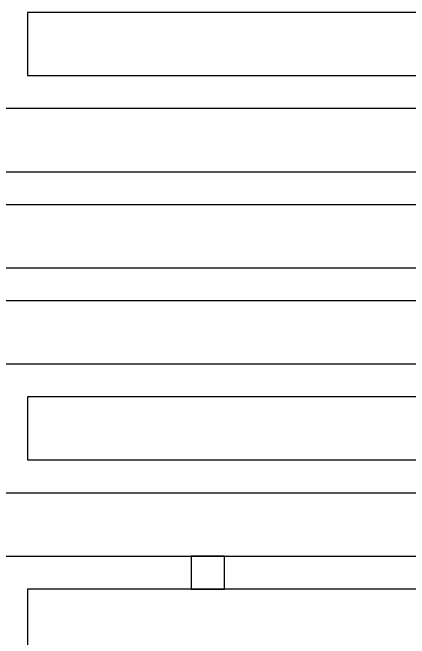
# Model space of a CAD drawing. Header units: millimetres. Extents: x 2594 to 11004, y 3085 to 9025.
# Drawn here: x 7295.4 to 7559.6, y 5458.4 to 5875.3 of the extents above; entities that cross this region are included whole.
import ezdxf

# ---------------------------------------------------------------- set-up
doc = ezdxf.new("R2010")
doc.units = ezdxf.units.MM
doc.header["$LTSCALE"] = 0.1

msp = doc.modelspace()

# ---------------------------------------------------------------- linework, layer by layer
for points in [[(7305.43, 5833.26), (8065.43, 5833.26), (8065.43, 5875.26), (7305.43, 5875.26)], [(6785.43, 5769.26), (8065.43, 5769.26), (8065.43, 5811.26), (6785.43, 5811.26)], [(7045.43, 5705.26), (8065.43, 5705.26), (8065.43, 5747.26), (7045.43, 5747.26)], [(6785.43, 5641.26), (8065.43, 5641.26), (8065.43, 5683.26), (6785.43, 5683.26)], [(7305.43, 5577.26), (8065.43, 5577.26), (8065.43, 5619.26), (7305.43, 5619.26)], [(5225.43, 5513.26), (8065.43, 5513.26), (8065.43, 5555.26), (5225.43, 5555.26)], [(7436.43, 5491.26), (7436.43, 5513.26), (7414.43, 5513.26), (7414.43, 5491.26)], [(7305.43, 5449.26), (8065.43, 5449.26), (8065.43, 5491.26), (7305.43, 5491.26)]]:
    msp.add_lwpolyline(points, close=True)

doc.saveas('drawing.dxf')
